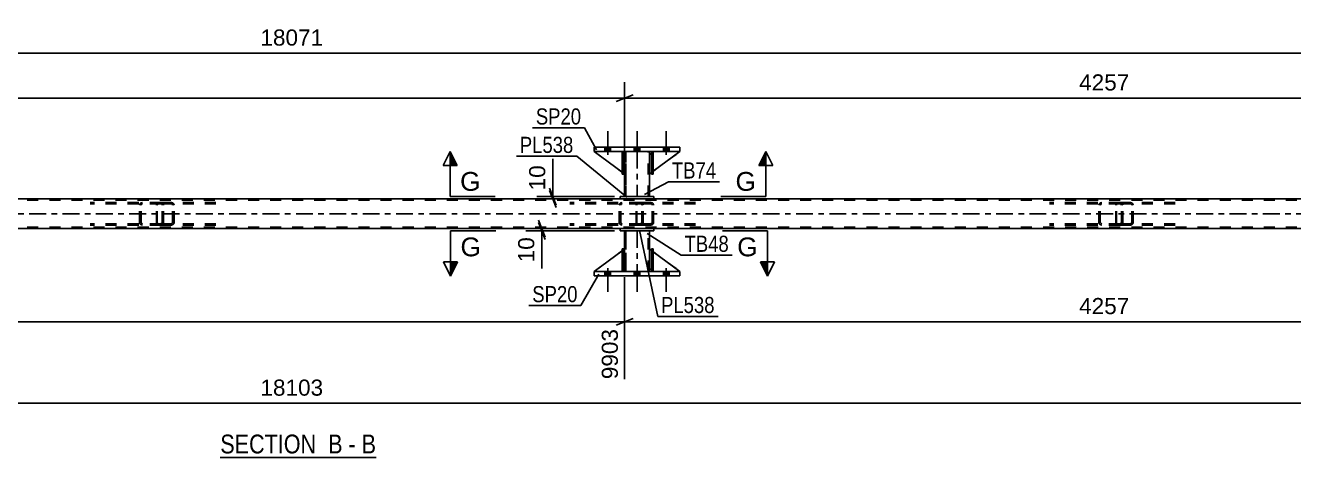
# Model space of a CAD drawing. Header units: millimetres. Extents: x 0 to 841, y 0 to 594.
# Drawn here: x 390.7 to 615.9, y 158.8 to 235.5 of the extents above; entities that cross this region are included whole.
import ezdxf

# ---------------------------------------------------------------- set-up
doc = ezdxf.new("R2010")
doc.units = ezdxf.units.MM
doc.linetypes.add('DXK_LINE_DOT2', pattern=[3.9198, 1.9599, -1.9599])
doc.linetypes.add('DXK_LINE_DOT3', pattern=[5.9187, 2.979, -0.9799, 0.9799, -0.9799])
doc.styles.add('Arial', font='ARIAL.TTF', dxfattribs={"height": 0.2})
doc.styles.add('Arial Narrow', font='ARIALN.TTF', dxfattribs={"height": 0.2})

# ---------------------------------------------------------------- blocks, each defined once
blk = doc.blocks.new('Unknown-203723749-12 - 6287')
at = {"color": 6, "linetype": 'Continuous'}
blk.add_line((425.34, 158.76), (452.98, 158.76), dxfattribs=at)
at = {"color": 0, "linetype": 'Continuous'}
blk.add_wipeout([(443.44, 159.51), (443.44, 163.01), (425.34, 163.01), (425.34, 159.51)], dxfattribs=at)
at = {"color": 7, "linetype": 'Continuous', "style": 'Arial Narrow'}
blk.add_text('SECTION ', height=3.34, dxfattribs=at).set_placement((425.34, 159.51))
at = {"color": 0, "linetype": 'Continuous'}
blk.add_wipeout([(447.05, 159.51), (447.05, 163.01), (444.49, 163.01), (444.49, 159.51)], dxfattribs=at)
at = {"color": 7, "linetype": 'Continuous', "style": 'Arial Narrow'}
blk.add_text('B', height=3.34, dxfattribs=at).set_placement((444.49, 159.51))
at = {"color": 0, "linetype": 'Continuous'}
blk.add_wipeout([(449.38, 159.51), (449.38, 163.01), (448.1, 163.01), (448.1, 159.51)], dxfattribs=at)
at = {"color": 7, "linetype": 'Continuous', "style": 'Arial Narrow'}
blk.add_text('-', height=3.34, dxfattribs=at).set_placement((448.1, 159.51))
at = {"color": 0, "linetype": 'Continuous'}
blk.add_wipeout([(452.98, 159.51), (452.98, 163.01), (450.43, 163.01), (450.43, 159.51)], dxfattribs=at)
at = {"color": 7, "linetype": 'Continuous', "style": 'Arial Narrow'}
blk.add_text('B', height=3.34, dxfattribs=at).set_placement((450.43, 159.51))
blk = doc.blocks.new('Part-203723749-6414 - 6287')
at = {"color": 2, "linetype": 'Continuous'}
for p, q in [((501.86, 212.85), (501.51, 212.5)), ((501.51, 212.5), (501.51, 209.1)), ((506.91, 213.1), (502.18, 209.6)), ((501.51, 209.1), (501.86, 209.36))]:
    blk.add_line(p, q, dxfattribs=at)
at = {"color": 7, "linetype": 'DXK_LINE_DOT2'}
for p, q in [((502.11, 213.1), (501.86, 212.85)), ((506.91, 213.1), (502.11, 213.1)), ((506.91, 213.1), (506.91, 213.1)), ((506.91, 213.1), (506.91, 213.1)), ((502.18, 209.6), (501.86, 209.36))]:
    blk.add_line(p, q, dxfattribs=at)
blk = doc.blocks.new('Part-203723749-6362 - 6287')
at = {"color": 7, "linetype": 'DXK_LINE_DOT2'}
for p, q in [((414.04, 203.76), (414.01, 203.58)), ((414.01, 200.54), (414.01, 203.58)), ((414.09, 203.92), (414.04, 203.76)), ((414.18, 204.02), (414.09, 203.92)), ((414.15, 203.58), (414.16, 203.67)), ((414.15, 200.54), (414.15, 203.58)), ((414.16, 203.67), (414.19, 203.75)), ((414.29, 204.06), (414.18, 204.02)), ((414.19, 203.75), (414.23, 203.8)), ((414.23, 203.8), (414.29, 203.82)), ((424.56, 204.06), (414.29, 204.06)), ((424.56, 203.82), (414.29, 203.82)), ((415.28, 203.82), (415.28, 204.06)), ((416.81, 204.02), (416.62, 204.06)), ((416.62, 203.82), (416.72, 203.8)), ((416.72, 203.8), (416.8, 203.75)), ((416.8, 203.75), (416.85, 203.67)), ((416.85, 203.67), (416.87, 203.58)), ((416.87, 200.54), (416.87, 203.58)), ((417.12, 203.58), (417.08, 203.76)), ((417.12, 200.54), (417.12, 203.58)), ((414.01, 200.54), (414.04, 200.35)), ((414.16, 200.45), (414.15, 200.54)), ((414.19, 200.37), (414.16, 200.45)), ((416.85, 200.45), (416.8, 200.37)), ((416.87, 200.54), (416.85, 200.45)), ((417.08, 200.35), (417.12, 200.54)), ((414.04, 200.35), (414.09, 200.2)), ((414.09, 200.2), (414.18, 200.09)), ((414.18, 200.09), (414.29, 200.06)), ((414.23, 200.32), (414.19, 200.37)), ((414.29, 200.3), (414.23, 200.32)), ((424.56, 200.3), (414.29, 200.3)), ((424.56, 200.06), (414.29, 200.06)), ((415.28, 200.06), (415.28, 200.3)), ((416.72, 200.32), (416.62, 200.3)), ((416.62, 200.06), (416.81, 200.09)), ((416.8, 200.37), (416.72, 200.32))]:
    blk.add_line(p, q, dxfattribs=at)
for centre, start, end in [((416.63, 203.56), 23.8494, 68.8059), ((416.63, 200.55), 291.1941, 336.1506)]:
    blk.add_arc(centre, 0.492, start, end, dxfattribs=at)
blk = doc.blocks.new('Bolt-203723749-6298 - 6287')
at = {"linetype": 'Continuous'}
for points in [[(494.63, 213.9), (493.59, 213.9), (493.59, 213.1), (494.63, 213.1)], [(494.63, 213.9), (493.59, 213.9), (493.59, 213.1), (494.63, 213.1)], [(494.63, 213.9), (493.59, 213.9), (493.59, 213.1), (494.63, 213.1)], [(499.83, 213.9), (498.79, 213.9), (498.79, 213.1), (499.83, 213.1)], [(499.83, 213.9), (498.79, 213.9), (498.79, 213.1), (499.83, 213.1)], [(505.03, 213.9), (503.99, 213.9), (503.99, 213.1), (505.03, 213.1)], [(505.03, 213.9), (503.99, 213.9), (503.99, 213.1), (505.03, 213.1)], [(505.03, 213.9), (503.99, 213.9), (503.99, 213.1), (505.03, 213.1)]]:
    blk.add_hatch(color=1, dxfattribs=at).paths.add_polyline_path(points)
at = {"color": 1, "linetype": 'Continuous'}
for p, q in [((494.11, 212.5), (494.11, 216.7)), ((494.11, 212.5), (494.11, 216.7)), ((494.11, 212.5), (494.11, 216.7)), ((499.31, 212.5), (499.31, 216.7)), ((499.31, 212.5), (499.31, 216.7)), ((504.51, 212.5), (504.51, 216.7)), ((504.51, 212.5), (504.51, 216.7)), ((504.51, 212.5), (504.51, 216.7)), ((493.59, 213.1), (493.59, 213.9)), ((493.59, 213.1), (493.59, 213.9)), ((493.59, 213.1), (493.59, 213.9)), ((494.63, 213.1), (494.63, 213.9)), ((494.63, 213.1), (494.63, 213.9)), ((494.63, 213.1), (494.63, 213.9)), ((498.79, 213.1), (498.79, 213.9)), ((498.79, 213.1), (498.79, 213.9)), ((499.83, 213.1), (499.83, 213.9)), ((499.83, 213.1), (499.83, 213.9)), ((503.99, 213.1), (503.99, 213.9)), ((503.99, 213.1), (503.99, 213.9)), ((503.99, 213.1), (503.99, 213.9)), ((505.03, 213.1), (505.03, 213.9)), ((505.03, 213.1), (505.03, 213.9)), ((505.03, 213.1), (505.03, 213.9))]:
    blk.add_line(p, q, dxfattribs=at)
blk = doc.blocks.new('Part-203723749-6367 - 6287')
at = {"color": 7, "linetype": 'DXK_LINE_DOT2'}
for p, q in [((585.04, 204.06), (572.53, 204.06)), ((585.04, 203.82), (572.53, 203.82)), ((581.33, 203.76), (581.29, 203.58)), ((581.29, 200.54), (581.29, 203.58)), ((581.54, 203.58), (581.56, 203.67)), ((581.54, 200.54), (581.54, 203.58)), ((581.56, 203.67), (581.62, 203.75)), ((581.8, 204.06), (581.6, 204.02)), ((581.62, 203.75), (581.7, 203.8)), ((581.7, 203.8), (581.8, 203.82)), ((585.23, 204.02), (585.04, 204.06)), ((585.04, 203.82), (585.13, 203.8)), ((585.13, 203.8), (585.22, 203.75)), ((585.22, 203.75), (585.27, 203.67)), ((585.27, 203.67), (585.29, 203.58)), ((585.29, 200.54), (585.29, 203.58)), ((585.55, 203.58), (585.51, 203.76)), ((585.55, 200.54), (585.55, 203.58)), ((581.29, 200.54), (581.33, 200.35)), ((581.56, 200.45), (581.54, 200.54)), ((581.62, 200.37), (581.56, 200.45)), ((585.27, 200.45), (585.22, 200.37)), ((585.29, 200.54), (585.27, 200.45)), ((585.51, 200.35), (585.55, 200.54)), ((585.04, 200.3), (572.53, 200.3)), ((585.04, 200.06), (572.53, 200.06)), ((581.6, 200.09), (581.8, 200.06)), ((581.7, 200.32), (581.62, 200.37)), ((581.8, 200.3), (581.7, 200.32)), ((585.13, 200.32), (585.04, 200.3)), ((585.04, 200.06), (585.23, 200.09)), ((585.22, 200.37), (585.13, 200.32))]:
    blk.add_line(p, q, dxfattribs=at)
for centre, start, end in [((581.78, 203.56), 110.7583, 155.6801), ((585.05, 203.56), 24.3199, 69.2417), ((581.78, 200.56), 204.3199, 249.2417), ((585.05, 200.56), 290.7583, 335.6801)]:
    blk.add_arc(centre, 0.496, start, end, dxfattribs=at)
blk = doc.blocks.new('Part-203723749-6303 - 6287')
at = {"color": 2, "linetype": 'Continuous'}
for p, q in [((502.31, 205.1), (496.31, 205.1)), ((496.31, 205.1), (496.31, 204.7)), ((502.31, 205.1), (502.31, 205.1)), ((502.31, 205.1), (502.31, 204.7)), ((502.31, 204.7), (496.31, 204.7)), ((502.31, 204.7), (502.31, 204.7))]:
    blk.add_line(p, q, dxfattribs=at)
at = {"color": 7, "linetype": 'DXK_LINE_DOT2'}
for p, q in [((496.31, 205.1), (496.31, 204.7)), ((502.31, 204.7), (502.31, 205.1))]:
    blk.add_line(p, q, dxfattribs=at)
blk = doc.blocks.new('Part-203723749-6498 - 6287')
at = {"color": 7, "linetype": 'DXK_LINE_DOT2'}
for p, q in [((496.66, 212.5), (496.66, 213.1)), ((496.66, 213.1), (496.66, 213.1)), ((496.66, 213.1), (496.66, 209.1)), ((496.66, 213.1), (496.98, 213.1)), ((496.66, 209.1), (496.66, 212.5)), ((496.66, 212.5), (496.98, 212.5)), ((496.98, 213.1), (496.98, 212.5)), ((496.98, 209.1), (496.98, 213.1)), ((496.98, 212.5), (496.98, 209.1)), ((496.66, 209.1), (496.98, 209.1))]:
    blk.add_line(p, q, dxfattribs=at)
blk = doc.blocks.new('Part-203723749-6381 - 6287')
at = {"color": 2, "linetype": 'Continuous'}
for p, q in [((502.18, 213.1), (501.86, 213.1)), ((501.86, 213.1), (501.86, 209.1)), ((502.18, 213.1), (502.18, 213.1)), ((502.18, 213.1), (502.18, 209.1)), ((502.18, 209.1), (501.86, 209.1))]:
    blk.add_line(p, q, dxfattribs=at)
at = {"color": 7, "linetype": 'DXK_LINE_DOT2'}
for p, q in [((501.86, 213.1), (501.86, 212.5)), ((501.86, 213.1), (501.86, 213.1)), ((502.18, 212.5), (501.86, 212.5)), ((501.86, 212.5), (501.86, 209.1)), ((502.18, 212.5), (502.18, 213.1)), ((502.18, 213.1), (502.18, 213.1)), ((502.18, 209.1), (502.18, 212.5))]:
    blk.add_line(p, q, dxfattribs=at)
blk = doc.blocks.new('Part-203723749-6325 - 6287')
at = {"color": 7, "linetype": 'DXK_LINE_DOT2'}
for p, q in [((584.3, 203.76), (584.28, 203.58)), ((584.28, 200.54), (584.28, 203.58)), ((584.36, 203.92), (584.3, 203.76)), ((584.45, 204.02), (584.36, 203.92)), ((584.42, 203.58), (584.43, 203.67)), ((584.42, 200.54), (584.42, 203.58)), ((584.43, 203.67), (584.46, 203.75)), ((584.55, 204.06), (584.45, 204.02)), ((584.46, 203.75), (584.5, 203.8)), ((584.5, 203.8), (584.55, 203.82)), ((594.82, 204.06), (584.55, 204.06)), ((594.82, 203.82), (584.55, 203.82)), ((585.55, 203.82), (585.55, 204.06)), ((587.08, 204.02), (586.89, 204.06)), ((586.89, 203.82), (586.98, 203.8)), ((586.98, 203.8), (587.07, 203.75)), ((587.07, 203.75), (587.12, 203.67)), ((587.12, 203.67), (587.14, 203.58)), ((587.14, 200.54), (587.14, 203.58)), ((587.39, 203.58), (587.35, 203.76)), ((587.39, 200.54), (587.39, 203.58)), ((584.28, 200.54), (584.3, 200.35)), ((584.43, 200.45), (584.42, 200.54)), ((584.46, 200.37), (584.43, 200.45)), ((587.12, 200.45), (587.07, 200.37)), ((587.14, 200.54), (587.12, 200.45)), ((587.35, 200.35), (587.39, 200.54)), ((584.3, 200.35), (584.36, 200.2)), ((584.36, 200.2), (584.45, 200.09)), ((584.45, 200.09), (584.55, 200.06)), ((584.5, 200.32), (584.46, 200.37)), ((584.55, 200.3), (584.5, 200.32)), ((594.82, 200.3), (584.55, 200.3)), ((594.82, 200.06), (584.55, 200.06)), ((585.55, 200.06), (585.55, 200.3)), ((586.98, 200.32), (586.89, 200.3)), ((586.89, 200.06), (587.08, 200.09)), ((587.07, 200.37), (586.98, 200.32))]:
    blk.add_line(p, q, dxfattribs=at)
for centre, start, end in [((586.9, 203.56), 23.8495, 68.806), ((586.9, 200.55), 291.194, 336.1505)]:
    blk.add_arc(centre, 0.492, start, end, dxfattribs=at)
blk = doc.blocks.new('Part-203723749-6326 - 6287')
at = {"color": 7, "linetype": 'DXK_LINE_DOT2'}
for p, q in [((499.17, 203.76), (499.15, 203.58)), ((499.15, 200.54), (499.15, 203.58)), ((499.23, 203.92), (499.17, 203.76)), ((499.32, 204.02), (499.23, 203.92)), ((499.28, 203.58), (499.29, 203.67)), ((499.28, 200.54), (499.28, 203.58)), ((499.29, 203.67), (499.32, 203.75)), ((499.42, 204.06), (499.32, 204.02)), ((499.32, 203.75), (499.37, 203.8)), ((499.37, 203.8), (499.42, 203.82)), ((509.69, 204.06), (499.42, 204.06)), ((509.69, 203.82), (499.42, 203.82)), ((500.41, 203.82), (500.41, 204.06)), ((501.95, 204.02), (501.75, 204.06)), ((501.75, 203.82), (501.85, 203.8)), ((501.85, 203.8), (501.93, 203.75)), ((501.93, 203.75), (501.99, 203.67)), ((501.99, 203.67), (502.01, 203.58)), ((502.01, 200.54), (502.01, 203.58)), ((502.26, 203.58), (502.22, 203.76)), ((502.26, 200.54), (502.26, 203.58)), ((499.15, 200.54), (499.17, 200.35)), ((499.29, 200.45), (499.28, 200.54)), ((499.32, 200.37), (499.29, 200.45)), ((501.99, 200.45), (501.93, 200.37)), ((502.01, 200.54), (501.99, 200.45)), ((502.22, 200.35), (502.26, 200.54)), ((499.17, 200.35), (499.23, 200.2)), ((499.23, 200.2), (499.32, 200.09)), ((499.37, 200.32), (499.32, 200.37)), ((499.32, 200.09), (499.42, 200.06)), ((499.42, 200.3), (499.37, 200.32)), ((509.69, 200.3), (499.42, 200.3)), ((509.69, 200.06), (499.42, 200.06)), ((500.41, 200.06), (500.41, 200.3)), ((501.85, 200.32), (501.75, 200.3)), ((501.75, 200.06), (501.95, 200.09)), ((501.93, 200.37), (501.85, 200.32))]:
    blk.add_line(p, q, dxfattribs=at)
for centre, start, end in [((501.77, 203.56), 23.8494, 68.8059), ((501.77, 200.55), 291.1941, 336.1506)]:
    blk.add_arc(centre, 0.492, start, end, dxfattribs=at)
blk = doc.blocks.new('Part-203723749-6405 - 6287')
at = {"color": 7, "linetype": 'DXK_LINE_DOT2'}
for p, q in [((501.51, 192.42), (501.51, 195.82)), ((501.51, 195.82), (506.91, 191.82)), ((502.11, 191.82), (501.51, 192.42)), ((506.91, 191.82), (502.11, 191.82))]:
    blk.add_line(p, q, dxfattribs=at)
blk = doc.blocks.new('Part-203723749-6334 - 6287')
at = {"color": 7, "linetype": 'DXK_LINE_DOT2'}
for p, q in [((765.41, 204.46), (101.07, 204.46)), ((502.31, 204.7), (496.31, 204.7)), ((765.41, 199.66), (101.07, 199.66)), ((502.31, 199.42), (496.31, 199.42))]:
    blk.add_line(p, q, dxfattribs=at)
at = {"color": 2, "linetype": 'Continuous'}
for p, q in [((496.31, 204.7), (246.89, 204.7)), ((666.57, 204.7), (502.31, 204.7)), ((496.31, 199.42), (246.89, 199.42)), ((666.57, 199.42), (502.31, 199.42))]:
    blk.add_line(p, q, dxfattribs=at)
at = {"color": 7, "linetype": 'DXK_LINE_DOT3'}
blk.add_line((101.41, 202.06), (765.41, 202.06), dxfattribs=at)
blk = doc.blocks.new('Part-203723749-6399 - 6287')
at = {"color": 2, "linetype": 'Continuous'}
for p, q in [((491.71, 191.82), (491.71, 191.82)), ((491.71, 191.02), (491.71, 191.82)), ((491.71, 191.82), (506.91, 191.82)), ((506.91, 191.82), (506.91, 191.82)), ((506.91, 191.82), (506.91, 191.02)), ((491.71, 191.02), (491.71, 191.02)), ((506.91, 191.02), (491.71, 191.02)), ((506.91, 191.02), (506.91, 191.02))]:
    blk.add_line(p, q, dxfattribs=at)
at = {"color": 7, "linetype": 'DXK_LINE_DOT2'}
for p, q in [((491.71, 191.02), (491.71, 191.82)), ((506.91, 191.82), (506.91, 191.02))]:
    blk.add_line(p, q, dxfattribs=at)
blk = doc.blocks.new('Bolt-203723749-6340 - 6287')
at = {"linetype": 'Continuous'}
for points in [[(493.59, 191.02), (494.63, 191.02), (494.63, 191.82), (493.59, 191.82)], [(493.59, 191.02), (494.63, 191.02), (494.63, 191.82), (493.59, 191.82)], [(493.59, 191.02), (494.63, 191.02), (494.63, 191.82), (493.59, 191.82)], [(498.79, 191.02), (499.83, 191.02), (499.83, 191.82), (498.79, 191.82)], [(498.79, 191.02), (499.83, 191.02), (499.83, 191.82), (498.79, 191.82)], [(503.99, 191.02), (505.03, 191.02), (505.03, 191.82), (503.99, 191.82)], [(503.99, 191.02), (505.03, 191.02), (505.03, 191.82), (503.99, 191.82)], [(503.99, 191.02), (505.03, 191.02), (505.03, 191.82), (503.99, 191.82)]]:
    blk.add_hatch(color=1, dxfattribs=at).paths.add_polyline_path(points)
at = {"color": 1, "linetype": 'Continuous'}
for p, q in [((493.59, 191.82), (493.59, 191.02)), ((493.59, 191.82), (493.59, 191.02)), ((493.59, 191.82), (493.59, 191.02)), ((494.11, 192.42), (494.11, 188.22)), ((494.11, 192.42), (494.11, 188.22)), ((494.11, 192.42), (494.11, 188.22)), ((494.63, 191.82), (494.63, 191.02)), ((494.63, 191.82), (494.63, 191.02)), ((494.63, 191.82), (494.63, 191.02)), ((498.79, 191.82), (498.79, 191.02)), ((498.79, 191.82), (498.79, 191.02)), ((499.31, 192.42), (499.31, 188.22)), ((499.31, 192.42), (499.31, 188.22)), ((499.83, 191.82), (499.83, 191.02)), ((499.83, 191.82), (499.83, 191.02)), ((503.99, 191.82), (503.99, 191.02)), ((503.99, 191.82), (503.99, 191.02)), ((503.99, 191.82), (503.99, 191.02)), ((504.51, 192.42), (504.51, 188.22)), ((504.51, 192.42), (504.51, 188.22)), ((504.51, 192.42), (504.51, 188.22)), ((505.03, 191.82), (505.03, 191.02)), ((505.03, 191.82), (505.03, 191.02)), ((505.03, 191.82), (505.03, 191.02))]:
    blk.add_line(p, q, dxfattribs=at)
blk = doc.blocks.new('Part-203723749-6423 - 6287')
at = {"color": 7, "linetype": 'DXK_LINE_DOT2'}
for p, q in [((497.11, 209.1), (491.71, 213.1)), ((491.71, 213.1), (496.51, 213.1)), ((496.51, 213.1), (497.11, 212.5)), ((497.11, 212.5), (496.51, 213.1)), ((497.11, 212.5), (497.11, 209.1)), ((497.11, 212.5), (497.11, 212.5)), ((497.11, 212.5), (497.11, 209.1))]:
    blk.add_line(p, q, dxfattribs=at)
blk = doc.blocks.new('Part-203723749-6365 - 6287')
at = {"color": 7, "linetype": 'DXK_LINE_DOT2'}
for p, q in [((414.77, 204.06), (402.26, 204.06)), ((414.77, 203.82), (402.26, 203.82)), ((411.06, 203.76), (411.02, 203.58)), ((411.02, 200.54), (411.02, 203.58)), ((411.28, 203.58), (411.3, 203.67)), ((411.28, 200.54), (411.28, 203.58)), ((411.3, 203.67), (411.35, 203.75)), ((411.53, 204.06), (411.34, 204.02)), ((411.35, 203.75), (411.43, 203.8)), ((411.43, 203.8), (411.53, 203.82)), ((414.96, 204.02), (414.77, 204.06)), ((414.77, 203.82), (414.86, 203.8)), ((414.86, 203.8), (414.95, 203.75)), ((414.95, 203.75), (415, 203.67)), ((415, 203.67), (415.02, 203.58)), ((415.02, 200.54), (415.02, 203.58)), ((415.28, 203.58), (415.24, 203.76)), ((415.28, 200.54), (415.28, 203.58)), ((411.02, 200.54), (411.06, 200.35)), ((411.3, 200.45), (411.28, 200.54)), ((411.35, 200.37), (411.3, 200.45)), ((415, 200.45), (414.95, 200.37)), ((415.02, 200.54), (415, 200.45)), ((415.24, 200.35), (415.28, 200.54)), ((414.77, 200.3), (402.26, 200.3)), ((414.77, 200.06), (402.26, 200.06)), ((411.34, 200.09), (411.53, 200.06)), ((411.43, 200.32), (411.35, 200.37)), ((411.53, 200.3), (411.43, 200.32)), ((414.86, 200.32), (414.77, 200.3)), ((414.77, 200.06), (414.96, 200.09)), ((414.95, 200.37), (414.86, 200.32))]:
    blk.add_line(p, q, dxfattribs=at)
for centre, start, end in [((411.51, 203.56), 110.7583, 155.6801), ((414.79, 203.56), 24.3199, 69.2417), ((411.51, 200.56), 204.3199, 249.2417), ((414.79, 200.56), 290.7583, 335.6801)]:
    blk.add_arc(centre, 0.496, start, end, dxfattribs=at)
blk = doc.blocks.new('Part-203723749-6366 - 6287')
at = {"color": 7, "linetype": 'DXK_LINE_DOT2'}
for p, q in [((499.9, 204.06), (487.4, 204.06)), ((499.9, 203.82), (487.4, 203.82)), ((496.19, 203.76), (496.16, 203.58)), ((496.16, 200.54), (496.16, 203.58)), ((496.41, 203.58), (496.43, 203.67)), ((496.41, 200.54), (496.41, 203.58)), ((496.43, 203.67), (496.49, 203.75)), ((496.67, 204.06), (496.47, 204.02)), ((496.49, 203.75), (496.57, 203.8)), ((496.57, 203.8), (496.67, 203.82)), ((500.1, 204.02), (499.9, 204.06)), ((499.9, 203.82), (500, 203.8)), ((500, 203.8), (500.08, 203.75)), ((500.08, 203.75), (500.14, 203.67)), ((500.14, 203.67), (500.16, 203.58)), ((500.16, 200.54), (500.16, 203.58)), ((500.41, 203.58), (500.37, 203.76)), ((500.41, 200.54), (500.41, 203.58)), ((496.16, 200.54), (496.19, 200.35)), ((496.43, 200.45), (496.41, 200.54)), ((496.49, 200.37), (496.43, 200.45)), ((500.14, 200.45), (500.08, 200.37)), ((500.16, 200.54), (500.14, 200.45)), ((500.37, 200.35), (500.41, 200.54)), ((499.9, 200.3), (487.4, 200.3)), ((499.9, 200.06), (487.4, 200.06)), ((496.47, 200.09), (496.67, 200.06)), ((496.57, 200.32), (496.49, 200.37)), ((496.67, 200.3), (496.57, 200.32)), ((500, 200.32), (499.9, 200.3)), ((499.9, 200.06), (500.1, 200.09)), ((500.08, 200.37), (500, 200.32))]:
    blk.add_line(p, q, dxfattribs=at)
for centre, start, end in [((496.65, 203.56), 110.7583, 155.6801), ((499.92, 203.56), 24.3199, 69.2417), ((496.65, 200.56), 204.3199, 249.2417), ((499.92, 200.56), 290.7583, 335.6801)]:
    blk.add_arc(centre, 0.496, start, end, dxfattribs=at)
blk = doc.blocks.new('Part-203723749-6380 - 6287')
at = {"color": 2, "linetype": 'Continuous'}
for p, q in [((496.98, 213.1), (496.66, 213.1)), ((496.66, 213.1), (496.66, 209.1)), ((496.98, 213.1), (496.98, 213.1)), ((496.98, 213.1), (496.98, 209.1)), ((496.98, 209.1), (496.66, 209.1))]:
    blk.add_line(p, q, dxfattribs=at)
at = {"color": 7, "linetype": 'DXK_LINE_DOT2'}
for p, q in [((496.66, 213.1), (496.66, 212.5)), ((496.66, 213.1), (496.66, 213.1)), ((496.98, 212.5), (496.66, 212.5)), ((496.66, 212.5), (496.66, 209.1)), ((496.98, 212.5), (496.98, 213.1)), ((496.98, 213.1), (496.98, 213.1)), ((496.98, 209.1), (496.98, 212.5))]:
    blk.add_line(p, q, dxfattribs=at)
blk = doc.blocks.new('Part-203723749-6394 - 6287')
at = {"color": 2, "linetype": 'Continuous'}
for p, q in [((491.71, 213.9), (491.71, 213.9)), ((491.71, 213.1), (491.71, 213.9)), ((506.91, 213.9), (491.71, 213.9)), ((506.91, 213.9), (506.91, 213.9)), ((506.91, 213.1), (506.91, 213.9)), ((491.71, 213.1), (491.71, 213.1)), ((491.71, 213.1), (506.91, 213.1)), ((506.91, 213.1), (506.91, 213.1))]:
    blk.add_line(p, q, dxfattribs=at)
at = {"color": 7, "linetype": 'DXK_LINE_DOT2'}
for p, q in [((491.71, 213.1), (491.71, 213.9)), ((506.91, 213.1), (506.91, 213.9))]:
    blk.add_line(p, q, dxfattribs=at)
blk = doc.blocks.new('Part-203723749-6402 - 6287')
at = {"color": 2, "linetype": 'Continuous'}
for p, q in [((501.51, 192.42), (501.51, 195.82)), ((501.51, 195.82), (501.86, 195.56)), ((506.91, 191.82), (502.18, 195.32)), ((501.86, 192.06), (501.51, 192.42))]:
    blk.add_line(p, q, dxfattribs=at)
at = {"color": 7, "linetype": 'DXK_LINE_DOT2'}
for p, q in [((502.18, 195.32), (501.86, 195.56)), ((501.86, 192.06), (502.11, 191.82)), ((502.11, 191.82), (506.91, 191.82))]:
    blk.add_line(p, q, dxfattribs=at)
blk = doc.blocks.new('Part-203723749-6408 - 6287')
at = {"color": 2, "linetype": 'Continuous'}
for p, q in [((496.66, 195.49), (491.71, 191.82)), ((497.11, 195.82), (496.98, 195.72)), ((497.11, 192.42), (497.11, 195.82)), ((496.66, 191.97), (496.51, 191.82)), ((497.11, 192.42), (496.98, 192.29)), ((497.11, 192.42), (497.11, 192.42))]:
    blk.add_line(p, q, dxfattribs=at)
at = {"color": 7, "linetype": 'DXK_LINE_DOT2'}
for p, q in [((496.98, 195.72), (496.66, 195.49)), ((497.11, 192.42), (497.11, 195.82)), ((491.71, 191.82), (491.71, 191.82)), ((491.71, 191.82), (496.51, 191.82)), ((497.11, 192.42), (496.51, 191.82)), ((496.98, 192.29), (496.66, 191.97))]:
    blk.add_line(p, q, dxfattribs=at)
blk = doc.blocks.new('Part-203723749-6411 - 6287')
at = {"color": 7, "linetype": 'DXK_LINE_DOT2'}
for p, q in [((497.11, 195.82), (491.71, 191.82)), ((497.11, 192.42), (497.11, 195.82)), ((497.11, 195.82), (497.11, 192.42)), ((491.71, 191.82), (496.51, 191.82)), ((496.51, 191.82), (497.11, 192.42)), ((497.11, 192.42), (496.51, 191.82)), ((497.11, 192.42), (497.11, 192.42))]:
    blk.add_line(p, q, dxfattribs=at)
blk = doc.blocks.new('Part-203723749-6417 - 6287')
at = {"color": 7, "linetype": 'DXK_LINE_DOT2'}
for p, q in [((502.11, 213.1), (501.51, 212.5)), ((501.51, 209.1), (506.91, 213.1)), ((501.51, 212.5), (501.51, 209.1)), ((506.91, 213.1), (502.11, 213.1))]:
    blk.add_line(p, q, dxfattribs=at)
blk = doc.blocks.new('Part-203723749-6420 - 6287')
at = {"color": 2, "linetype": 'Continuous'}
for p, q in [((496.66, 209.43), (491.71, 213.1)), ((496.66, 212.94), (496.51, 213.1)), ((497.11, 212.5), (496.98, 212.62)), ((497.11, 212.5), (497.11, 212.5)), ((497.11, 209.1), (497.11, 212.5)), ((496.98, 209.19), (497.11, 209.1)), ((497.11, 209.1), (497.11, 209.1))]:
    blk.add_line(p, q, dxfattribs=at)
at = {"color": 7, "linetype": 'DXK_LINE_DOT2'}
for p, q in [((496.51, 213.1), (491.71, 213.1)), ((491.71, 213.1), (491.71, 213.1)), ((496.51, 213.1), (497.11, 212.5)), ((496.98, 212.62), (496.66, 212.94)), ((497.11, 212.5), (497.11, 209.1)), ((496.98, 209.19), (496.66, 209.43))]:
    blk.add_line(p, q, dxfattribs=at)
blk = doc.blocks.new('Part-203723749-6424 - 6287')
at = {"color": 7, "linetype": 'DXK_LINE_DOT2'}
for p, q in [((496.98, 195.82), (496.66, 195.82)), ((496.66, 192.42), (496.66, 195.82)), ((496.66, 195.82), (496.66, 191.82)), ((496.98, 195.82), (496.98, 192.42)), ((496.98, 191.82), (496.98, 195.82)), ((496.98, 192.42), (496.66, 192.42)), ((496.66, 191.82), (496.66, 192.42)), ((496.98, 191.82), (496.66, 191.82)), ((496.98, 192.42), (496.98, 191.82)), ((496.98, 191.82), (496.98, 191.82))]:
    blk.add_line(p, q, dxfattribs=at)
blk = doc.blocks.new('Part-203723749-6425 - 6287')
at = {"color": 7, "linetype": 'DXK_LINE_DOT2'}
for p, q in [((502.18, 195.82), (501.86, 195.82)), ((501.86, 192.42), (501.86, 195.82)), ((501.86, 195.82), (501.86, 191.82)), ((502.18, 195.82), (502.18, 192.42)), ((502.18, 191.82), (502.18, 195.82)), ((502.18, 192.42), (501.86, 192.42)), ((501.86, 191.82), (501.86, 192.42)), ((502.18, 191.82), (501.86, 191.82)), ((502.18, 192.42), (502.18, 191.82)), ((502.18, 191.82), (502.18, 191.82))]:
    blk.add_line(p, q, dxfattribs=at)
blk = doc.blocks.new('Part-203723749-6451 - 6287')
at = {"color": 2, "linetype": 'Continuous'}
for p, q in [((497.11, 213.1), (497.11, 212.5)), ((501.51, 213.1), (501.51, 212.5)), ((497.11, 209.1), (497.11, 205.1)), ((501.51, 209.1), (501.51, 205.1))]:
    blk.add_line(p, q, dxfattribs=at)
at = {"color": 7, "linetype": 'DXK_LINE_DOT2'}
for p, q in [((501.51, 213.1), (497.11, 213.1)), ((497.11, 205.1), (497.11, 213.1)), ((497.11, 212.5), (497.11, 209.1)), ((497.35, 205.1), (497.35, 213.1)), ((497.35, 213.1), (497.35, 205.1)), ((501.27, 205.1), (501.27, 213.1)), ((501.27, 205.1), (501.27, 213.1)), ((501.51, 213.1), (501.51, 205.1)), ((501.51, 212.5), (501.51, 209.1)), ((501.51, 205.1), (497.11, 205.1))]:
    blk.add_line(p, q, dxfattribs=at)
at = {"color": 7, "linetype": 'DXK_LINE_DOT3'}
blk.add_line((499.31, 213.1), (499.31, 205.1), dxfattribs=at)
blk = doc.blocks.new('Part-203723749-6456 - 6287')
at = {"color": 2, "linetype": 'Continuous'}
for p, q in [((502.31, 199.42), (496.31, 199.42)), ((496.31, 199.42), (496.31, 199.02)), ((502.31, 199.02), (496.31, 199.02)), ((502.31, 199.42), (502.31, 199.42)), ((502.31, 199.42), (502.31, 199.02)), ((502.31, 199.02), (502.31, 199.02))]:
    blk.add_line(p, q, dxfattribs=at)
at = {"color": 7, "linetype": 'DXK_LINE_DOT2'}
for p, q in [((496.31, 199.42), (496.31, 199.02)), ((502.31, 199.02), (502.31, 199.42))]:
    blk.add_line(p, q, dxfattribs=at)
blk = doc.blocks.new('Part-203723749-6499 - 6287')
at = {"color": 7, "linetype": 'DXK_LINE_DOT2'}
for p, q in [((501.86, 212.5), (501.86, 213.1)), ((501.86, 213.1), (501.86, 213.1)), ((501.86, 213.1), (501.86, 209.1)), ((501.86, 213.1), (502.18, 213.1)), ((501.86, 209.1), (501.86, 212.5)), ((501.86, 212.5), (502.18, 212.5)), ((502.18, 213.1), (502.18, 212.5)), ((502.18, 209.1), (502.18, 213.1)), ((502.18, 212.5), (502.18, 209.1)), ((501.86, 209.1), (502.18, 209.1))]:
    blk.add_line(p, q, dxfattribs=at)
blk = doc.blocks.new('Part-203723749-6556 - 6287')
at = {"color": 2, "linetype": 'Continuous'}
for p, q in [((496.66, 191.82), (496.66, 195.82)), ((496.66, 195.82), (496.98, 195.82)), ((496.98, 191.82), (496.98, 195.82)), ((496.66, 191.82), (496.66, 191.82)), ((496.98, 191.82), (496.66, 191.82))]:
    blk.add_line(p, q, dxfattribs=at)
at = {"color": 7, "linetype": 'DXK_LINE_DOT2'}
for p, q in [((496.66, 195.82), (496.66, 192.42)), ((496.98, 192.42), (496.98, 195.82)), ((496.66, 192.42), (496.66, 191.82)), ((496.66, 192.42), (496.98, 192.42)), ((496.66, 191.82), (496.66, 191.82)), ((496.66, 191.82), (496.66, 191.82)), ((496.98, 191.82), (496.98, 192.42)), ((496.98, 191.82), (496.98, 191.82))]:
    blk.add_line(p, q, dxfattribs=at)
blk = doc.blocks.new('Part-203723749-6557 - 6287')
at = {"color": 2, "linetype": 'Continuous'}
for p, q in [((501.86, 191.82), (501.86, 195.82)), ((501.86, 195.82), (502.18, 195.82)), ((502.18, 191.82), (502.18, 195.82)), ((501.86, 191.82), (501.86, 191.82)), ((502.18, 191.82), (501.86, 191.82))]:
    blk.add_line(p, q, dxfattribs=at)
at = {"color": 7, "linetype": 'DXK_LINE_DOT2'}
for p, q in [((501.86, 195.82), (501.86, 192.42)), ((502.18, 192.42), (502.18, 195.82)), ((501.86, 192.42), (501.86, 191.82)), ((501.86, 192.42), (502.18, 192.42)), ((501.86, 191.82), (501.86, 191.82)), ((501.86, 191.82), (501.86, 191.82)), ((502.18, 191.82), (502.18, 192.42)), ((502.18, 191.82), (502.18, 191.82))]:
    blk.add_line(p, q, dxfattribs=at)
blk = doc.blocks.new('Part-203723749-6562 - 6287')
at = {"color": 2, "linetype": 'Continuous'}
for p, q in [((497.11, 195.82), (497.11, 199.02)), ((501.51, 195.82), (501.51, 199.02)), ((497.11, 191.82), (497.11, 192.42)), ((501.51, 191.82), (501.51, 192.42))]:
    blk.add_line(p, q, dxfattribs=at)
at = {"color": 7, "linetype": 'DXK_LINE_DOT2'}
for p, q in [((501.51, 199.02), (497.11, 199.02)), ((497.11, 191.82), (497.11, 199.02)), ((497.35, 191.82), (497.35, 199.02)), ((497.35, 199.02), (497.35, 191.82)), ((501.27, 191.82), (501.27, 199.02)), ((501.27, 191.82), (501.27, 199.02)), ((501.51, 191.82), (501.51, 199.02)), ((497.11, 192.42), (497.11, 195.82)), ((501.51, 192.42), (501.51, 195.82)), ((501.51, 191.82), (497.11, 191.82))]:
    blk.add_line(p, q, dxfattribs=at)
at = {"color": 7, "linetype": 'DXK_LINE_DOT3'}
blk.add_line((499.31, 199.02), (499.31, 191.82), dxfattribs=at)
blk = doc.blocks.new('StraightDimension-203723749-6581 - 6287')
at = {"color": 7, "linetype": 'Continuous'}
for p, q in [((497.11, 206.1), (497.11, 225.45)), ((495.61, 222), (498.61, 223.2)), ((241.69, 222.6), (497.11, 222.6))]:
    blk.add_line(p, q, dxfattribs=at)
blk = doc.blocks.new('StraightDimension-203723749-6591 - 6287')
at = {"color": 7, "linetype": 'Continuous'}
for p, q in [((497.11, 206.1), (497.11, 225.45)), ((667.37, 206.1), (667.37, 225.45)), ((498.61, 223.2), (495.61, 222)), ((665.87, 222), (668.87, 223.2)), ((497.11, 222.6), (667.37, 222.6))]:
    blk.add_line(p, q, dxfattribs=at)
at = {"color": 0}
blk.add_wipeout([(587.29, 223.35), (587.29, 227.55), (577.19, 227.55), (577.19, 223.35)], dxfattribs=at)
at = {"color": 3, "style": 'Arial'}
blk.add_text('4257', height=2.865, dxfattribs=at).set_placement((577.79, 223.95))
blk = doc.blocks.new('StraightDimension-203723749-6624 - 6287')
at = {"color": 7, "linetype": 'Continuous'}
blk.add_line((100.4, 230.57), (775.63, 230.57), dxfattribs=at)
at = {"color": 0}
blk.add_wipeout([(444.18, 231.32), (444.18, 235.52), (431.86, 235.52), (431.86, 231.32)], dxfattribs=at)
at = {"color": 3, "style": 'Arial'}
blk.add_text('18071', height=2.865, dxfattribs=at).set_placement((432.46, 231.92))
blk = doc.blocks.new('StraightDimension-203723749-6655 - 6287')
at = {"color": 7, "linetype": 'Continuous'}
for p, q in [((497.11, 190.82), (497.11, 172.69)), ((667.37, 190.82), (667.37, 170.47)), ((498.61, 183.49), (495.61, 182.29)), ((497.11, 182.89), (667.37, 182.89)), ((665.87, 182.29), (668.87, 183.49))]:
    blk.add_line(p, q, dxfattribs=at)
at = {"color": 0}
blk.add_wipeout([(587.29, 183.64), (587.29, 187.84), (577.19, 187.84), (577.19, 183.64)], dxfattribs=at)
at = {"color": 0, "linetype": 'Continuous'}
blk.add_wipeout([(666.77, 182.19), (662.57, 182.19), (662.57, 169.87), (666.77, 169.87)], dxfattribs=at)
at = {"color": 3, "style": 'Arial'}
blk.add_text('4257', height=2.865, dxfattribs=at).set_placement((577.79, 184.24))
at = {"color": 3, "linetype": 'Continuous', "style": 'Arial'}
blk.add_text('14159', height=2.865, rotation=90.0002, dxfattribs=at).set_placement((666.17, 170.47))
blk = doc.blocks.new('StraightDimension-203723749-6663 - 6287')
at = {"color": 7, "linetype": 'Continuous'}
for p, q in [((497.11, 190.82), (497.11, 172.69)), ((241.69, 182.89), (497.11, 182.89)), ((495.61, 182.29), (498.61, 183.49))]:
    blk.add_line(p, q, dxfattribs=at)
at = {"color": 0, "linetype": 'Continuous'}
blk.add_wipeout([(496.51, 182.19), (492.31, 182.19), (492.31, 172.09), (496.51, 172.09)], dxfattribs=at)
at = {"color": 3, "linetype": 'Continuous', "style": 'Arial'}
blk.add_text('9903', height=2.865, rotation=90.0002, dxfattribs=at).set_placement((495.91, 172.69))
blk = doc.blocks.new('StraightDimension-203723749-6672 - 6287')
at = {"color": 7, "linetype": 'Continuous'}
blk.add_line((99.77, 168.41), (776.27, 168.41), dxfattribs=at)
at = {"color": 0}
blk.add_wipeout([(444.18, 169.16), (444.18, 173.36), (431.86, 173.36), (431.86, 169.16)], dxfattribs=at)
at = {"color": 3, "style": 'Arial'}
blk.add_text('18103', height=2.865, dxfattribs=at).set_placement((432.46, 169.76))
blk = doc.blocks.new('StraightDimension-203723749-11106 - 6287')
at = {"color": 7, "linetype": 'Continuous'}
for p, q in [((481.82, 200.92), (483.02, 197.92)), ((483.02, 197.52), (481.82, 200.52)), ((495.31, 199.42), (479.57, 199.42)), ((495.31, 199.02), (479.57, 199.02)), ((482.42, 199.02), (482.42, 199.42))]:
    blk.add_line(p, q, dxfattribs=at)
at = {"color": 0}
blk.add_wipeout([(481.67, 198.49), (477.47, 198.49), (477.47, 192.84), (481.67, 192.84)], dxfattribs=at)
at = {"color": 7, "linetype": 'Continuous'}
blk.add_line((482.42, 199.02), (482.42, 192.32), dxfattribs=at)
blk.add_line((482.42, 199.02), (482.42, 192.32), dxfattribs=at)
at = {"color": 3, "style": 'Arial'}
blk.add_text('10', height=2.865, rotation=90.0002, dxfattribs=at).set_placement((481.07, 193.44))
blk = doc.blocks.new('StraightDimension-203723749-11119 - 6287')
at = {"color": 7, "linetype": 'Continuous'}
for p, q in [((495.31, 205.1), (481.52, 205.1)), ((483.77, 206.6), (484.97, 203.6)), ((484.97, 203.2), (483.77, 206.2)), ((484.37, 204.7), (484.37, 205.1)), ((495.31, 204.7), (481.52, 204.7))]:
    blk.add_line(p, q, dxfattribs=at)
at = {"color": 0}
blk.add_wipeout([(483.62, 211.27), (479.42, 211.27), (479.42, 205.62), (483.62, 205.62)], dxfattribs=at)
at = {"color": 7, "linetype": 'Continuous'}
blk.add_line((484.37, 205.1), (484.37, 211.79), dxfattribs=at)
blk.add_line((484.37, 205.1), (484.37, 211.79), dxfattribs=at)
at = {"color": 3, "style": 'Arial'}
blk.add_text('10', height=2.865, rotation=90.0002, dxfattribs=at).set_placement((483.02, 206.22))
blk = doc.blocks.new('Mark-203723749-6299 - 6287')
at = {"color": 0}
blk.add_wipeout([(488.01, 212.86), (488.01, 215.86), (478.51, 215.86), (478.51, 212.86)], dxfattribs=at)
blk.add_wipeout([(488.01, 212.86), (488.01, 215.86), (478.51, 215.86), (478.51, 212.86)], dxfattribs=at)
at = {"color": 30, "linetype": 'Continuous'}
for p in [(477.91, 212.26), (497.52, 205.01)]:
    blk.add_line(p, (488.61, 212.26), dxfattribs=at)
at = {"color": 3, "style": 'Arial Narrow'}
blk.add_text('PL538', height=2.863, dxfattribs=at).set_placement((478.51, 212.86))
blk = doc.blocks.new('Mark-203723749-6447 - 6287')
at = {"color": 0}
blk.add_wipeout([(513.35, 208.32), (513.35, 211.32), (505.5, 211.32), (505.5, 208.32)], dxfattribs=at)
blk.add_wipeout([(513.35, 208.32), (513.35, 211.32), (505.5, 211.32), (505.5, 208.32)], dxfattribs=at)
at = {"color": 30, "linetype": 'Continuous'}
for p, q in [((500.63, 205.49), (504.9, 207.72)), ((504.9, 207.72), (513.95, 207.72))]:
    blk.add_line(p, q, dxfattribs=at)
at = {"color": 3, "style": 'Arial Narrow'}
blk.add_text('TB74', height=2.863, dxfattribs=at).set_placement((505.5, 208.32))
blk = doc.blocks.new('Mark-203723749-6452 - 6287')
at = {"color": 0}
blk.add_wipeout([(513.09, 184.43), (513.09, 187.43), (503.58, 187.43), (503.58, 184.43)], dxfattribs=at)
blk.add_wipeout([(513.09, 184.43), (513.09, 187.43), (503.58, 187.43), (503.58, 184.43)], dxfattribs=at)
at = {"color": 30, "linetype": 'Continuous'}
for p, q in [((499.77, 199.17), (502.98, 183.83)), ((502.98, 183.83), (513.69, 183.83))]:
    blk.add_line(p, q, dxfattribs=at)
at = {"color": 3, "style": 'Arial Narrow'}
blk.add_text('PL538', height=2.863, dxfattribs=at).set_placement((503.58, 184.43))
blk = doc.blocks.new('Mark-203723749-6390 - 6287')
at = {"color": 0}
blk.add_wipeout([(489.39, 217.91), (489.39, 220.91), (481.35, 220.91), (481.35, 217.91)], dxfattribs=at)
blk.add_wipeout([(489.39, 217.91), (489.39, 220.91), (481.35, 220.91), (481.35, 217.91)], dxfattribs=at)
at = {"color": 30, "linetype": 'Continuous'}
for p in [(480.75, 217.31), (492.1, 213.42)]:
    blk.add_line(p, (489.99, 217.31), dxfattribs=at)
at = {"color": 3, "style": 'Arial Narrow'}
blk.add_text('SP20', height=2.863, dxfattribs=at).set_placement((481.35, 217.91))
blk = doc.blocks.new('Mark-203723749-6395 - 6287')
at = {"color": 0}
blk.add_wipeout([(488.75, 186.36), (488.75, 189.36), (480.72, 189.36), (480.72, 186.36)], dxfattribs=at)
blk.add_wipeout([(488.75, 186.36), (488.75, 189.36), (480.72, 189.36), (480.72, 186.36)], dxfattribs=at)
at = {"color": 30, "linetype": 'Continuous'}
for p in [(492.53, 191.31), (480.12, 185.76)]:
    blk.add_line(p, (489.35, 185.76), dxfattribs=at)
at = {"color": 3, "style": 'Arial Narrow'}
blk.add_text('SP20', height=2.863, dxfattribs=at).set_placement((480.72, 186.36))
blk = doc.blocks.new('Mark-203723749-6558 - 6287')
at = {"color": 0}
blk.add_wipeout([(515.61, 195.3), (515.61, 198.3), (507.75, 198.3), (507.75, 195.3)], dxfattribs=at)
blk.add_wipeout([(515.61, 195.3), (515.61, 198.3), (507.75, 198.3), (507.75, 195.3)], dxfattribs=at)
at = {"color": 30, "linetype": 'Continuous'}
for p, q in [((501.12, 198.54), (507.15, 194.7)), ((507.15, 194.7), (516.21, 194.7))]:
    blk.add_line(p, q, dxfattribs=at)
at = {"color": 3, "style": 'Arial Narrow'}
blk.add_text('TB48', height=2.863, dxfattribs=at).set_placement((507.75, 195.3))
blk = doc.blocks.new('SectionMark-203723749-6749 - 6287')
at = {"color": 6, "linetype": 'Continuous'}
for p, q in [((466.22, 199.01), (466.22, 191.01)), ((522.47, 199.01), (522.47, 191.01)), ((466.22, 191.01), (464.97, 193.51)), ((523.72, 193.51), (522.47, 191.01))]:
    blk.add_line(p, q, dxfattribs=at)
at = {"color": 0, "linetype": 'Continuous'}
for points in [[(471.6, 194.51), (471.6, 198.01), (467.97, 198.01), (467.97, 194.51)], [(520.72, 194.51), (520.72, 198.01), (517.09, 198.01), (517.09, 194.51)]]:
    blk.add_wipeout(points, dxfattribs=at)
at = {"linetype": 'Continuous'}
for points in [[(466.22, 193.51), (467.47, 193.51), (466.22, 191.01)], [(521.22, 193.51), (522.47, 193.51), (522.47, 191.01)]]:
    blk.add_hatch(color=6, dxfattribs=at).paths.add_polyline_path(points)
at = {"color": 6, "linetype": 'Continuous'}
for p, q in [((466.22, 199.01), (474.22, 199.01)), ((522.47, 199.01), (514.47, 199.01)), ((467.47, 193.51), (464.97, 193.51)), ((466.22, 191.01), (467.47, 193.51)), ((521.22, 193.51), (523.72, 193.51)), ((522.47, 191.01), (521.22, 193.51))]:
    blk.add_line(p, q, dxfattribs=at)
at = {"color": 3, "linetype": 'Continuous', "style": 'Arial'}
for p in [(467.97, 194.51), (517.09, 194.51)]:
    blk.add_text('G', height=3.34, dxfattribs=at).set_placement(p)
blk = doc.blocks.new('SectionMark-203723749-6751 - 6287')
at = {"color": 6, "linetype": 'Continuous'}
for p, q in [((464.9, 210.64), (466.15, 213.14)), ((466.15, 205.14), (466.15, 213.14)), ((522.17, 205.14), (522.17, 213.14)), ((522.17, 213.14), (523.42, 210.64))]:
    blk.add_line(p, q, dxfattribs=at)
at = {"color": 0, "linetype": 'Continuous'}
for points in [[(471.53, 206.14), (471.53, 209.64), (467.9, 209.64), (467.9, 206.14)], [(520.42, 206.14), (520.42, 209.64), (516.79, 209.64), (516.79, 206.14)]]:
    blk.add_wipeout(points, dxfattribs=at)
at = {"linetype": 'Continuous'}
for points in [[(467.4, 210.64), (466.15, 210.64), (466.15, 213.14)], [(522.17, 210.64), (520.92, 210.64), (522.17, 213.14)]]:
    blk.add_hatch(color=6, dxfattribs=at).paths.add_polyline_path(points)
at = {"color": 6, "linetype": 'Continuous'}
for p, q in [((466.15, 213.14), (467.4, 210.64)), ((522.17, 213.14), (520.92, 210.64)), ((467.4, 210.64), (464.9, 210.64)), ((520.92, 210.64), (523.42, 210.64)), ((466.15, 205.14), (474.15, 205.14)), ((522.17, 205.14), (514.17, 205.14))]:
    blk.add_line(p, q, dxfattribs=at)
at = {"color": 3, "linetype": 'Continuous', "style": 'Arial'}
for p in [(467.9, 206.14), (516.79, 206.14)]:
    blk.add_text('G', height=3.34, dxfattribs=at).set_placement(p)

msp = doc.modelspace()

# ---------------------------------------------------------------- block references
for name in ['Bolt-203723749-6298 - 6287', 'Part-203723749-6394 - 6287', 'Part-203723749-6423 - 6287', 'Part-203723749-6420 - 6287', 'Part-203723749-6498 - 6287', 'Part-203723749-6380 - 6287', 'Part-203723749-6451 - 6287', 'Part-203723749-6414 - 6287', 'Part-203723749-6417 - 6287', 'Part-203723749-6381 - 6287', 'Part-203723749-6499 - 6287', 'Part-203723749-6303 - 6287', 'Part-203723749-6334 - 6287', 'Part-203723749-6365 - 6287', 'Part-203723749-6362 - 6287', 'Part-203723749-6366 - 6287', 'Part-203723749-6326 - 6287', 'Part-203723749-6367 - 6287', 'Part-203723749-6325 - 6287', 'Part-203723749-6456 - 6287', 'Part-203723749-6562 - 6287', 'Part-203723749-6408 - 6287', 'Part-203723749-6411 - 6287', 'Part-203723749-6424 - 6287', 'Part-203723749-6556 - 6287', 'Part-203723749-6405 - 6287', 'Part-203723749-6402 - 6287', 'Part-203723749-6425 - 6287', 'Part-203723749-6557 - 6287', 'Part-203723749-6399 - 6287', 'Bolt-203723749-6340 - 6287', 'Unknown-203723749-12 - 6287']:
    msp.add_blockref(name, (0, 0))

# ---------------------------------------------------------------- next in the draw order: block references
for name in ['StraightDimension-203723749-6581 - 6287', 'StraightDimension-203723749-6655 - 6287']:
    msp.add_blockref(name, (0, 0))

# ---------------------------------------------------------------- next in the draw order: block references
for name in ['StraightDimension-203723749-6591 - 6287', 'StraightDimension-203723749-6663 - 6287']:
    msp.add_blockref(name, (0, 0))

# ---------------------------------------------------------------- next in the draw order: block references
for name in ['StraightDimension-203723749-6624 - 6287', 'StraightDimension-203723749-6672 - 6287']:
    msp.add_blockref(name, (0, 0))

# ---------------------------------------------------------------- next in the draw order: block references
for name in ['StraightDimension-203723749-11119 - 6287', 'Mark-203723749-6447 - 6287', 'StraightDimension-203723749-11106 - 6287', 'Mark-203723749-6452 - 6287']:
    msp.add_blockref(name, (0, 0))

# ---------------------------------------------------------------- next in the draw order: block references
for name in ['Mark-203723749-6299 - 6287', 'Mark-203723749-6558 - 6287', 'Mark-203723749-6395 - 6287']:
    msp.add_blockref(name, (0, 0))

# ---------------------------------------------------------------- next in the draw order: block references
for name in ['Mark-203723749-6390 - 6287', 'SectionMark-203723749-6749 - 6287']:
    msp.add_blockref(name, (0, 0))

# ---------------------------------------------------------------- next in the draw order: block references
msp.add_blockref('SectionMark-203723749-6751 - 6287', (0, 0))

doc.saveas('drawing.dxf')
